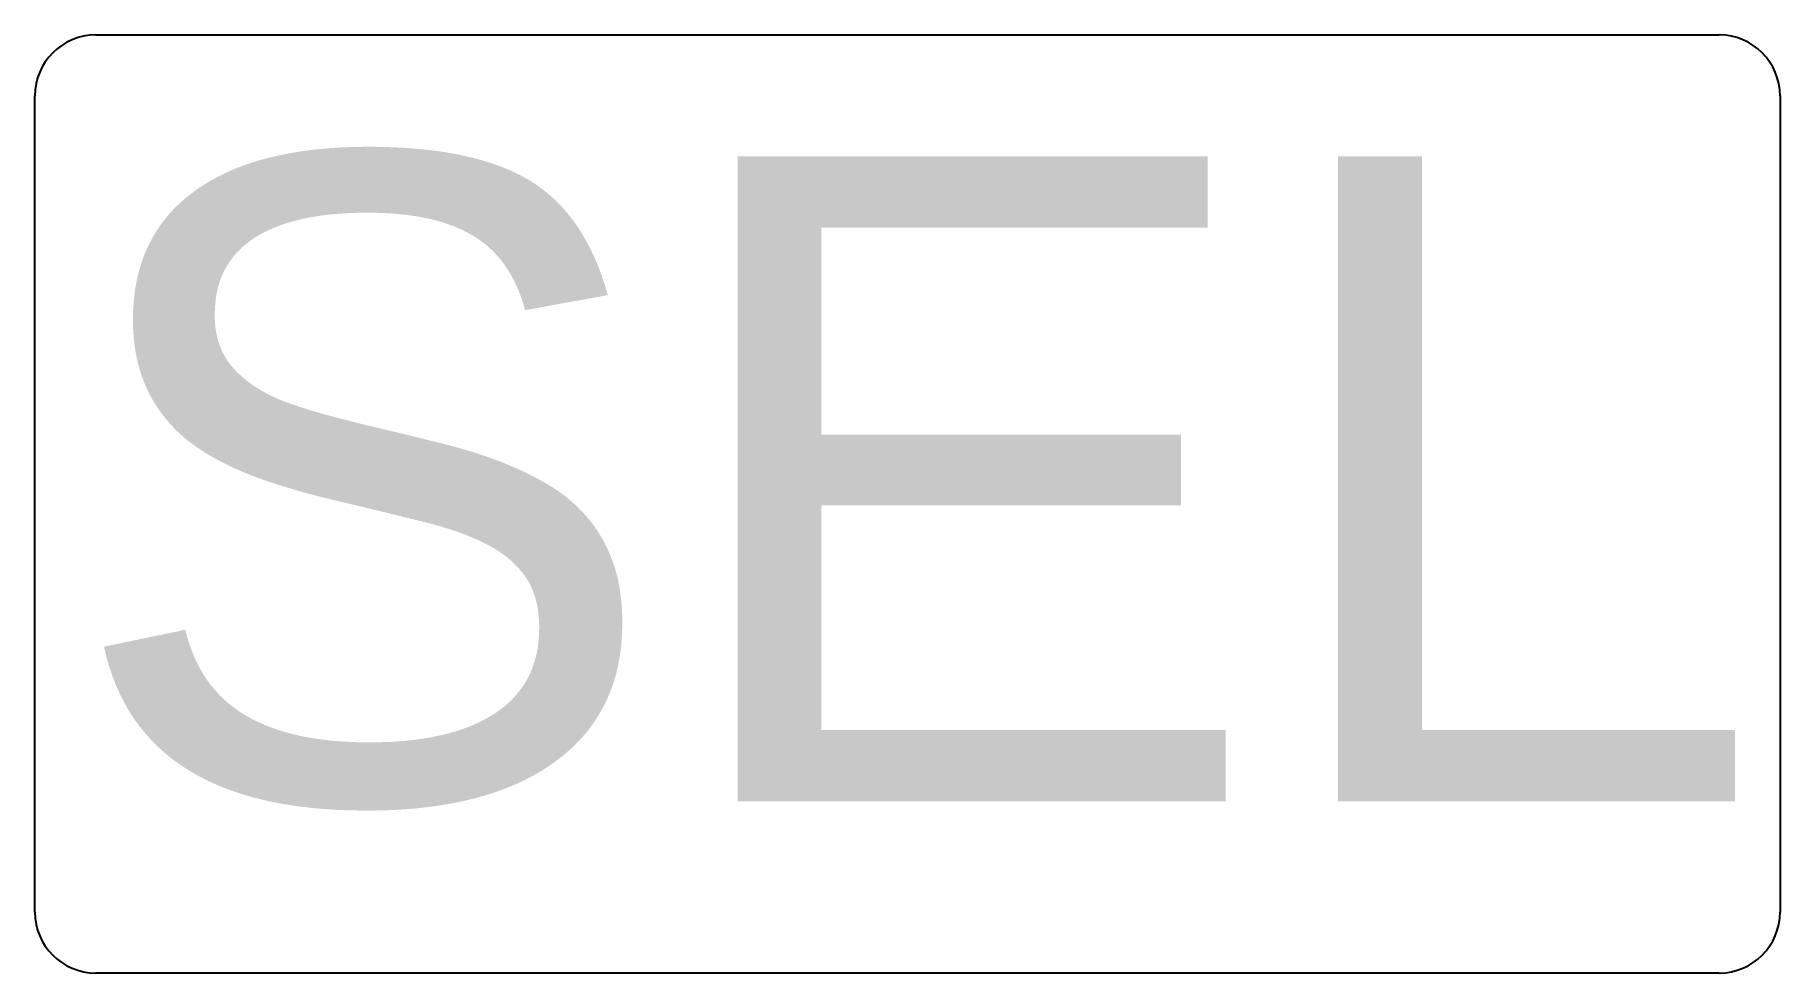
# Model space of a CAD drawing. Header units: centimetres. Extents: x 2751.38 to 2754.24, y 1997.89 to 1999.43.
import ezdxf

# ---------------------------------------------------------------- set-up
doc = ezdxf.new("R2010")
doc.units = ezdxf.units.CM
doc.layers.add('SEL-787', color=7, linetype='Continuous')
doc.styles.get("Standard").update_dxf_attribs({"font": 'arial.ttf'})

msp = doc.modelspace()

# ---------------------------------------------------------------- linework, layer by layer
at = {"layer": 'SEL-787'}
for p, q in [((2751.48, 1999.4261), (2754.0581, 1999.4261)), ((2754.0581, 1999.4261), (2754.1433, 1999.4261)), ((2751.38, 1997.9879), (2751.38, 1999.3261)), ((2754.2433, 1999.3261), (2754.2433, 1997.9879)), ((2754.1433, 1997.8879), (2751.48, 1997.8879))]:
    msp.add_line(p, q, dxfattribs=at)
for centre, start, end in [((2751.48, 1999.3261), 90, 180), ((2754.1433, 1999.3261), 0, 90), ((2751.48, 1997.9879), 180, 270), ((2754.1433, 1997.9879), 270, 0)]:
    msp.add_arc(centre, 0.1, start, end, dxfattribs=at)

# ---------------------------------------------------------------- texts
msp.add_text('SEL', height=1.05766, dxfattribs=at).set_placement((2751.4262, 1998.1693))

doc.saveas('drawing.dxf')
